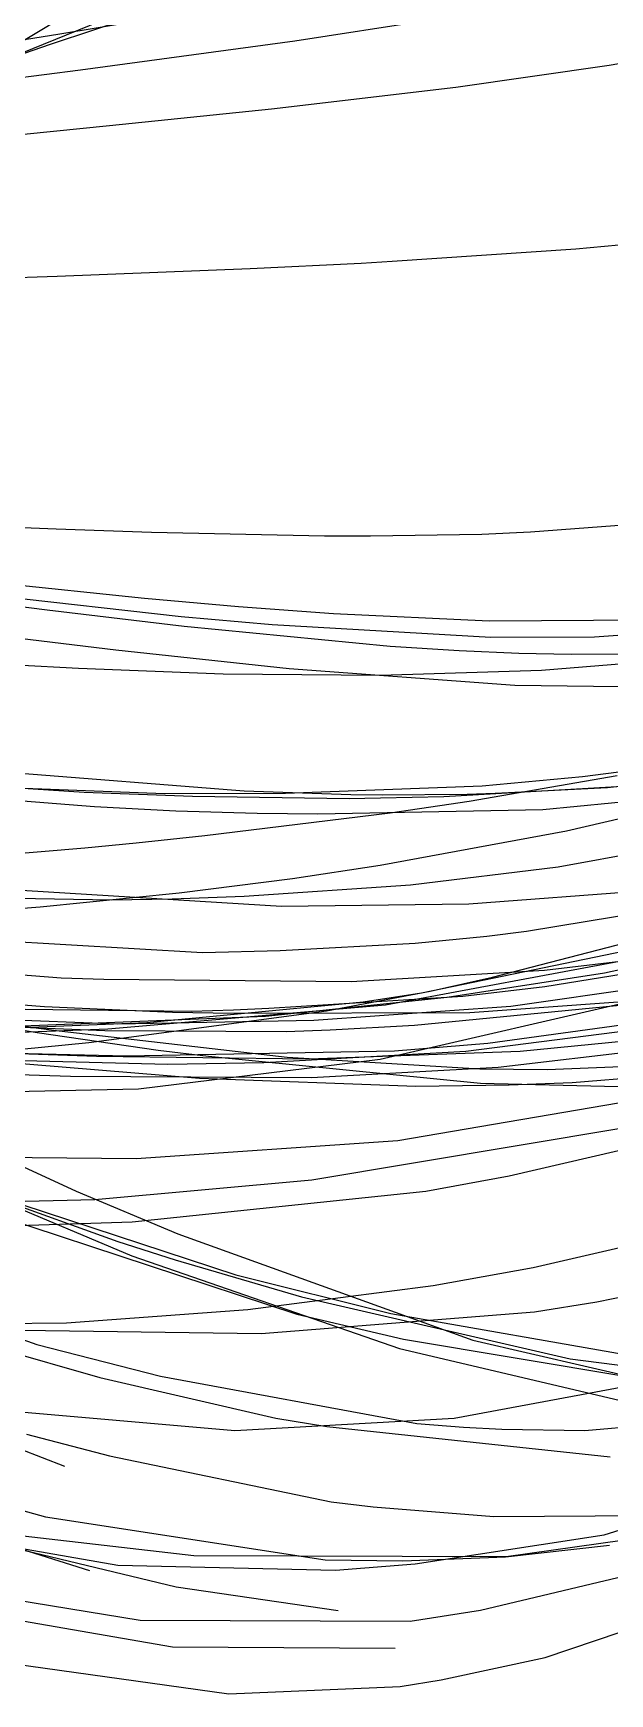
# Model space of a CAD drawing. Header units: metres. Extents: x -233 to 379, y -58 to 1087.
# Drawn here: x 26.9 to 49, y 376 to 439.7 of the extents above; entities that cross this region are included whole.
import ezdxf

# ---------------------------------------------------------------- set-up
doc = ezdxf.new("R2010")
doc.units = ezdxf.units.M

msp = doc.modelspace()

# ---------------------------------------------------------------- linework, layer by layer
for p, q in [((24.048, 437.965, -1230.729), (31.298, 440.901, -1223.142)), ((27.563, 439.275, -1224.395), (32.662, 440.971, -1219.766)), ((25.188, 438.619, -1237.744), (28.103, 440.358, -1234.408)), ((27.919, 439.667, -1223.56), (33.957, 440.67, -1218.682)), ((36.937, 439.396, -1202.327), (42.063, 440.195, -1197.979)), ((19.95, 438.393, -1229.636), (27.919, 439.667, -1223.56)), ((24.045, 438.058, -1227.539), (27.563, 439.275, -1224.395)), ((28.719, 438.293, -1208.87), (36.937, 439.396, -1202.327)), ((25.928, 437.934, -1211.032), (28.719, 438.293, -1208.87)), ((43.113, 437.629, -1199.172), (48.992, 438.472, -1194.257)), ((48.992, 438.472, -1194.257), (50.463, 438.723, -1192.963)), ((36.034, 436.799, -1204.772), (43.113, 437.629, -1199.172)), ((29.825, 436.152, -1209.502), (36.034, 436.799, -1204.772)), ((22.204, 435.375, -1215.159), (29.825, 436.152, -1209.502)), ((40.668, 430.946, -1202.281), (47.713, 431.425, -1196.822)), ((47.713, 431.425, -1196.822), (49.365, 431.581, -1195.458)), ((27.824, 430.382, -1211.463), (35.216, 430.67, -1206.296)), ((35.216, 430.67, -1206.296), (39.483, 430.877, -1203.175)), ((39.483, 430.877, -1203.175), (40.668, 430.946, -1202.281)), ((23.766, 430.231, -1214.228), (27.824, 430.382, -1211.463)), ((45.971, 420.567, -1186.276), (52.461, 421.061, -1179.832)), ((25.356, 420.775, -1203.785), (27.775, 420.685, -1201.87)), ((27.775, 420.685, -1201.87), (31.434, 420.563, -1198.927)), ((31.434, 420.563, -1198.927), (38.067, 420.416, -1193.419)), ((38.067, 420.416, -1193.419), (39.837, 420.417, -1191.874)), ((39.837, 420.417, -1191.874), (44.107, 420.484, -1188.037)), ((44.107, 420.484, -1188.037), (45.971, 420.567, -1186.276)), ((18.199, 418.766, -1209.964), (27.44, 417.579, -1203.217)), ((22.853, 418.893, -1206.158), (31.169, 418.023, -1199.674)), ((25.24, 418.145, -1203.9), (32.575, 417.325, -1198.271)), ((31.169, 418.023, -1199.674), (34.78, 417.703, -1196.709)), ((20.789, 417.18, -1207.504), (30.075, 416.039, -1200.34)), ((27.44, 417.579, -1203.217), (32.695, 416.956, -1199.204)), ((32.575, 417.325, -1198.271), (36.064, 417.019, -1195.431)), ((34.78, 417.703, -1196.709), (38.422, 417.438, -1193.607)), ((38.422, 417.438, -1193.607), (44.392, 417.157, -1188.249)), ((44.392, 417.157, -1188.249), (51.563, 417.209, -1181.165)), ((32.695, 416.956, -1199.204), (40.597, 416.181, -1192.848)), ((36.064, 417.019, -1195.431), (44.449, 416.528, -1188.192)), ((44.449, 416.528, -1188.192), (48.43, 416.548, -1184.348)), ((48.43, 416.548, -1184.348), (55.947, 417.089, -1176.318)), ((30.075, 416.039, -1200.34), (36.722, 415.327, -1194.915)), ((40.597, 416.181, -1192.848), (43.243, 416.016, -1190.554)), ((43.243, 416.016, -1190.554), (45.53, 415.92, -1188.494)), ((45.53, 415.92, -1188.494), (47.534, 415.878, -1186.623)), ((26.247, 415.466, -1201.448), (28.634, 415.341, -1199.844)), ((28.634, 415.341, -1199.844), (34.183, 415.125, -1196.024)), ((36.722, 415.327, -1194.915), (45.372, 414.684, -1187.326)), ((40.216, 415.067, -1191.647), (46.4, 415.267, -1186.812)), ((46.4, 415.267, -1186.812), (49.694, 415.539, -1184.008)), ((47.534, 415.878, -1186.623), (50.769, 415.89, -1183.474)), ((34.183, 415.125, -1196.024), (40.216, 415.067, -1191.647)), ((45.372, 414.684, -1187.326), (51.412, 414.609, -1181.412)), ((47.966, 411.186, -1183.351), (50.259, 411.484, -1181.438)), ((48.923, 410.77, -1186.705), (55.142, 411.445, -1181.411)), ((20.398, 411.134, -1209.77), (28.858, 410.588, -1204.143)), ((22.592, 410.881, -1201.563), (31.936, 410.539, -1195.257)), ((25.931, 411.348, -1203.223), (34.995, 410.632, -1197.15)), ((36.582, 410.546, -1191.979), (44.118, 410.828, -1186.41)), ((42.651, 410.424, -1194.414), (51.421, 410.924, -1187.651)), ((43.616, 410.245, -1191.073), (49.291, 411.218, -1187.123)), ((44.118, 410.828, -1186.41), (47.966, 411.186, -1183.351)), ((22.446, 410.569, -1204.351), (29.255, 410.029, -1199.861)), ((28.858, 410.588, -1204.143), (33.013, 410.431, -1201.306)), ((31.936, 410.539, -1195.257), (36.582, 410.546, -1191.979)), ((33.013, 410.431, -1201.306), (39.015, 410.345, -1197.089)), ((34.995, 410.632, -1197.15), (39.087, 410.496, -1194.253)), ((39.015, 410.345, -1197.089), (40.216, 410.362, -1196.214)), ((39.087, 410.496, -1194.253), (40.287, 410.487, -1193.373)), ((40.216, 410.362, -1196.214), (42.651, 410.424, -1194.414)), ((40.287, 410.487, -1193.373), (43.545, 410.511, -1190.941)), ((40.586, 409.79, -1193.125), (43.616, 410.245, -1191.073)), ((43.545, 410.511, -1190.941), (44.617, 410.546, -1190.113)), ((44.617, 410.546, -1190.113), (48.923, 410.77, -1186.705)), ((46.442, 409.925, -1187.521), (52.239, 410.485, -1182.8)), ((29.255, 410.029, -1199.861), (32.37, 409.873, -1197.743)), ((32.37, 409.873, -1197.743), (35.488, 409.776, -1195.573)), ((33.487, 408.924, -1197.8), (40.586, 409.79, -1193.125)), ((35.488, 409.776, -1195.573), (37.817, 409.75, -1193.913)), ((37.817, 409.75, -1193.913), (46.442, 409.925, -1187.521)), ((47.359, 409.097, -1183.758), (50.223, 409.77, -1181.662)), ((30.847, 408.642, -1199.522), (33.487, 408.924, -1197.8)), ((40.203, 407.786, -1188.713), (47.359, 409.097, -1183.758)), ((47.037, 407.721, -1185.547), (53.976, 408.999, -1181.551)), ((20.763, 407.784, -1206.104), (28.877, 408.446, -1200.801)), ((28.877, 408.446, -1200.801), (30.847, 408.642, -1199.522)), ((36.849, 407.276, -1190.97), (40.203, 407.786, -1188.713)), ((41.365, 407.029, -1188.59), (47.037, 407.721, -1185.547)), ((32.504, 406.724, -1193.845), (36.849, 407.276, -1190.97)), ((34.986, 406.601, -1191.847), (41.365, 407.029, -1188.59)), ((23.459, 406.569, -1197.555), (29.899, 406.453, -1194.381)), ((25.825, 406.865, -1165.479), (36.427, 406.217, -1161.055)), ((27.173, 406.189, -1197.338), (32.504, 406.724, -1193.845)), ((29.899, 406.453, -1194.381), (32.236, 406.498, -1193.223)), ((32.236, 406.498, -1193.223), (34.986, 406.601, -1191.847)), ((43.605, 406.296, -1158.541), (51.763, 406.917, -1155.941)), ((45.817, 405.254, -1154.553), (55.31, 406.829, -1151.471)), ((23.011, 405.851, -1200.07), (27.173, 406.189, -1197.338)), ((36.427, 406.217, -1161.055), (43.605, 406.296, -1158.541)), ((44.52, 403.488, -1185.239), (53.234, 405.752, -1179.644)), ((48.814, 403.65, -1161.02), (60.608, 406.24, -1155.66)), ((21.307, 405.14, -1164.652), (33.387, 404.441, -1159.023)), ((41.792, 402.891, -1158.082), (55.079, 405.631, -1155.408)), ((44.297, 405.062, -1155.06), (45.817, 405.254, -1154.553)), ((33.387, 404.441, -1159.023), (36.373, 404.506, -1157.878)), ((36.373, 404.506, -1157.878), (41.544, 404.788, -1156)), ((41.544, 404.788, -1156), (44.297, 405.062, -1155.06)), ((46.518, 403.132, -1187.41), (55.028, 404.503, -1181.529)), ((17.7, 404.293, -1201.034), (27.97, 403.464, -1196.194)), ((40.413, 402.432, -1162.166), (49.736, 404.171, -1159.796)), ((45.219, 402.383, -1190.547), (56.418, 403.99, -1184.769)), ((46.512, 403.757, -1187.333), (50.676, 404.248, -1185.146)), ((27.97, 403.464, -1196.194), (29.609, 403.409, -1195.431)), ((29.609, 403.409, -1195.431), (39.093, 403.324, -1190.981)), ((39.093, 403.324, -1190.981), (46.512, 403.757, -1187.333)), ((42.124, 402.957, -1186.725), (44.52, 403.488, -1185.239)), ((42.773, 402.719, -1163.859), (48.814, 403.65, -1161.02)), ((20.504, 402.867, -1210.354), (27.327, 402.37, -1206.613)), ((31.263, 401.746, -1160.481), (39.555, 402.543, -1158.549)), ((35.815, 401.995, -1167.303), (42.773, 402.719, -1163.859)), ((35.931, 402.296, -1194.117), (43.372, 402.767, -1189.475)), ((38.155, 402.202, -1189.129), (42.124, 402.957, -1186.725)), ((39.555, 402.543, -1158.549), (41.792, 402.891, -1158.082)), ((40.213, 400.348, -1168.114), (52.242, 403.127, -1165.102)), ((43.372, 402.767, -1189.475), (46.518, 403.132, -1187.41)), ((43.647, 402.136, -1197.536), (54.598, 402.932, -1190.909)), ((44.337, 400.963, -1184.669), (55.89, 402.546, -1177.946)), ((19.146, 402.14, -1202.967), (30.146, 401.694, -1197.721)), ((24.329, 402.29, -1201.088), (32.975, 402.191, -1195.921)), ((24.713, 401.549, -1173.421), (35.815, 401.995, -1167.303)), ((27.327, 402.37, -1206.613), (32.244, 402.153, -1203.926)), ((29.028, 400.983, -1194.516), (38.155, 402.202, -1189.129)), ((29.766, 401.513, -1165.256), (40.413, 402.432, -1162.166)), ((32.244, 402.153, -1203.926), (34.583, 402.104, -1202.634)), ((32.975, 402.191, -1195.921), (34.579, 402.24, -1194.946)), ((34.579, 402.24, -1194.946), (35.931, 402.296, -1194.117)), ((34.583, 402.104, -1202.634), (43.647, 402.136, -1197.536)), ((37.659, 401.837, -1194.193), (45.219, 402.383, -1190.547)), ((41.52, 401.65, -1189.841), (49.802, 402.46, -1185.106)), ((24.257, 401.824, -1179.889), (27.052, 401.37, -1178.305)), ((24.745, 401.486, -1162.243), (31.263, 401.746, -1160.481)), ((25.314, 401.621, -1198.594), (29.647, 401.443, -1196.28)), ((26.075, 401.371, -1166.435), (29.766, 401.513, -1165.256)), ((26.217, 401.652, -1172.182), (27.892, 401.426, -1171.191)), ((27.052, 401.37, -1178.305), (31.693, 400.695, -1175.78)), ((27.892, 401.426, -1171.191), (36.64, 400.42, -1166.252)), ((29.647, 401.443, -1196.28), (36.603, 401.404, -1192.549)), ((30.146, 401.694, -1197.721), (37.659, 401.837, -1194.193)), ((36.603, 401.404, -1192.549), (38.287, 401.469, -1191.629)), ((38.287, 401.469, -1191.629), (41.52, 401.65, -1189.841)), ((43.495, 400.655, -1158.409), (50.637, 401.565, -1156.423)), ((45.577, 400.648, -1197.164), (53.908, 401.472, -1192.386)), ((24.643, 400.55, -1197.093), (29.028, 400.983, -1194.516)), ((30.479, 400.474, -1192.293), (40.757, 400.658, -1186.673)), ((31.693, 400.695, -1175.78), (33.623, 400.456, -1174.779)), ((35.742, 400.215, -1160.843), (43.495, 400.655, -1158.409)), ((37.483, 400.351, -1201.518), (45.577, 400.648, -1197.164)), ((40.757, 400.658, -1186.673), (44.337, 400.963, -1184.669)), ((44.735, 400.032, -1192.033), (53.65, 401.098, -1187.288)), ((25.08, 400.297, -1209.712), (33.274, 399.613, -1205.687)), ((25.989, 400.578, -1207.543), (29.332, 400.456, -1205.793)), ((26.027, 400.312, -1164.416), (32.067, 400.153, -1162.101)), ((26.174, 400.574, -1194.647), (30.479, 400.474, -1192.293)), ((29.332, 400.456, -1205.793), (37.483, 400.351, -1201.518)), ((30.942, 399.203, -1170.675), (40.213, 400.348, -1168.114)), ((32.067, 400.153, -1162.101), (35.742, 400.215, -1160.843)), ((33.623, 400.456, -1174.779), (44.06, 399.421, -1169.612)), ((36.64, 400.42, -1166.252), (44.026, 399.979, -1162.531)), ((37.569, 399.635, -1195.642), (44.735, 400.032, -1192.033)), ((44.026, 399.979, -1162.531), (46.61, 399.953, -1161.325)), ((46.61, 399.953, -1161.325), (59.653, 400.477, -1155.57)), ((47.573, 399.452, -1198.406), (58.635, 400.353, -1192.155)), ((25.948, 399.766, -1201.384), (28.331, 399.69, -1200.204)), ((28.331, 399.69, -1200.204), (37.569, 399.635, -1195.642)), ((33.274, 399.613, -1205.687), (41.571, 399.31, -1201.558)), ((41.571, 399.31, -1201.558), (45.153, 399.356, -1199.701)), ((44.06, 399.421, -1169.612), (55.878, 399.14, -1164.399)), ((45.153, 399.356, -1199.701), (47.573, 399.452, -1198.406)), ((19.226, 398.958, -1174.699), (30.942, 399.203, -1170.675)), ((40.882, 397.223, -1180.027), (52.59, 399.218, -1175)), ((45.157, 395.868, -1171.984), (56.276, 398.44, -1167.859)), ((23.591, 397.565, -1174.055), (28.554, 395.285, -1171.528)), ((37.584, 395.721, -1176.538), (49.436, 397.7, -1171.882)), ((30.848, 396.533, -1184.38), (40.882, 397.223, -1180.027)), ((21.592, 396.632, -1172.823), (30.68, 392.799, -1167.479)), ((21.969, 396.617, -1188.492), (30.848, 396.533, -1184.38)), ((23.762, 395.654, -1178.251), (30.142, 393.349, -1174.399)), ((29.269, 394.963, -1179.97), (37.584, 395.721, -1176.538)), ((41.958, 395.288, -1173.165), (45.157, 395.868, -1171.984)), ((19.437, 394.739, -1184.451), (29.269, 394.963, -1179.97)), ((24.645, 395.361, -1178.447), (34.668, 392.072, -1172.707)), ((28.554, 395.285, -1171.528), (32.451, 393.651, -1169.646)), ((30.692, 394.11, -1177.526), (41.958, 395.288, -1173.165)), ((25.687, 394.294, -1177.627), (37.012, 390.567, -1170.853)), ((46.075, 392.358, -1172.29), (55.42, 394.514, -1168.755)), ((21.512, 393.804, -1181.442), (30.692, 394.11, -1177.526)), ((32.451, 393.651, -1169.646), (43.767, 389.561, -1164.498)), ((16.021, 393.261, -1162.287), (27.041, 389.402, -1155.991)), ((30.142, 393.349, -1174.399), (32.344, 392.647, -1173.161)), ((48.519, 391.031, -1175.183), (59.052, 393.211, -1171.467)), ((30.68, 392.799, -1167.479), (40.953, 389.247, -1161.981)), ((32.344, 392.647, -1173.161), (37.196, 391.225, -1170.526)), ((42.244, 391.66, -1173.72), (46.075, 392.358, -1172.29)), ((34.668, 392.072, -1172.707), (40.618, 390.588, -1169.666)), ((35.129, 390.743, -1176.402), (42.244, 391.66, -1173.72)), ((37.196, 391.225, -1170.526), (47.492, 388.847, -1165.327)), ((28.181, 390.228, -1179.126), (35.129, 390.743, -1176.402)), ((35.649, 389.82, -1179.654), (46.131, 390.651, -1176.005)), ((37.012, 390.567, -1170.853), (41.107, 389.609, -1168.671)), ((40.618, 390.588, -1169.666), (50.112, 388.923, -1165.155)), ((46.131, 390.651, -1176.005), (48.519, 391.031, -1175.183)), ((18.126, 390.155, -1183.462), (28.181, 390.228, -1179.126)), ((23.974, 389.992, -1184.145), (35.649, 389.82, -1179.654)), ((24.928, 389.43, -1157.836), (29.451, 388.136, -1155.539)), ((27.041, 389.402, -1155.991), (31.788, 388.187, -1153.774)), ((40.953, 389.247, -1161.981), (50.022, 387.116, -1157.554)), ((41.107, 389.609, -1168.671), (49.751, 388.157, -1164.293)), ((43.767, 389.561, -1164.498), (50.558, 387.994, -1161.675)), ((47.492, 388.847, -1165.327), (51.599, 388.327, -1163.434)), ((29.451, 388.136, -1155.539), (36.2, 386.578, -1152.44)), ((31.788, 388.187, -1153.774), (41.608, 386.37, -1149.756)), ((43.047, 386.577, -1148.337), (50.129, 387.891, -1146.946)), ((21.937, 387.13, -1148.861), (28.102, 384.728, -1143.582)), ((22.807, 387.133, -1154.868), (34.636, 386.101, -1150.499)), ((48.051, 386.103, -1147.666), (58.166, 386.96, -1144.807)), ((26.643, 385.966, -1159.731), (29.826, 385.13, -1158.209)), ((34.636, 386.101, -1150.499), (43.047, 386.577, -1148.337)), ((36.2, 386.578, -1152.44), (38.159, 386.256, -1151.637)), ((38.159, 386.256, -1151.637), (49.031, 385.096, -1147.544)), ((41.608, 386.37, -1149.756), (43.401, 386.229, -1149.146)), ((43.401, 386.229, -1149.146), (44.869, 386.155, -1148.666)), ((44.869, 386.155, -1148.666), (48.051, 386.103, -1147.666)), ((20.336, 384.702, -1161.458), (27.372, 382.797, -1158.608)), ((29.826, 385.13, -1158.209), (38.33, 383.361, -1154.477)), ((48.796, 382.103, -1147.584), (57.438, 384.759, -1145.4)), ((18.518, 384.067, -1161.419), (29.055, 380.733, -1155.542)), ((18.301, 382.984, -1160.733), (30.144, 380.941, -1154.285)), ((27.372, 382.797, -1158.608), (38.095, 381.146, -1155.728)), ((38.33, 383.361, -1154.477), (39.933, 383.173, -1153.862)), ((39.933, 383.173, -1153.862), (44.566, 382.803, -1152.159)), ((44.566, 382.803, -1152.159), (50.582, 382.848, -1150.139)), ((45.036, 381.266, -1153.623), (52.898, 382.371, -1152.973)), ((25.41, 381.777, -1158.365), (32.389, 380.111, -1155.605)), ((26.512, 382.062, -1158.085), (33.066, 381.314, -1156.008)), ((41.546, 380.993, -1149.805), (48.796, 382.103, -1147.584)), ((45.01, 381.256, -1154.924), (48.998, 381.702, -1154.693)), ((30.144, 380.941, -1154.285), (38.499, 380.742, -1150.844)), ((33.066, 381.314, -1156.008), (45.036, 381.266, -1153.623)), ((38.095, 381.146, -1155.728), (41.081, 381.099, -1155.315)), ((38.499, 380.742, -1150.844), (41.546, 380.993, -1149.805)), ((41.081, 381.099, -1155.315), (45.01, 381.256, -1154.924)), ((44.062, 379.209, -1159.212), (51.607, 381.016, -1157.257)), ((21.145, 380.442, -1167.479), (30.998, 378.827, -1163.38)), ((32.389, 380.111, -1155.605), (38.591, 379.196, -1153.981)), ((22.452, 379.494, -1164.405), (32.245, 377.806, -1160.658)), ((41.363, 378.795, -1159.955), (44.062, 379.209, -1159.212)), ((46.538, 377.401, -1157.544), (52.786, 379.498, -1156.899)), ((30.998, 378.827, -1163.38), (41.363, 378.795, -1159.955)), ((32.245, 377.806, -1160.658), (40.785, 377.748, -1158.326)), ((24.214, 377.422, -1162.611), (34.408, 376.004, -1159.562)), ((42.543, 376.54, -1158.064), (46.538, 377.401, -1157.544)), ((40.976, 376.286, -1158.292), (42.543, 376.54, -1158.064)), ((34.408, 376.004, -1159.562), (40.976, 376.286, -1158.292))]:
    msp.add_line(p, q)

doc.saveas('drawing.dxf')
